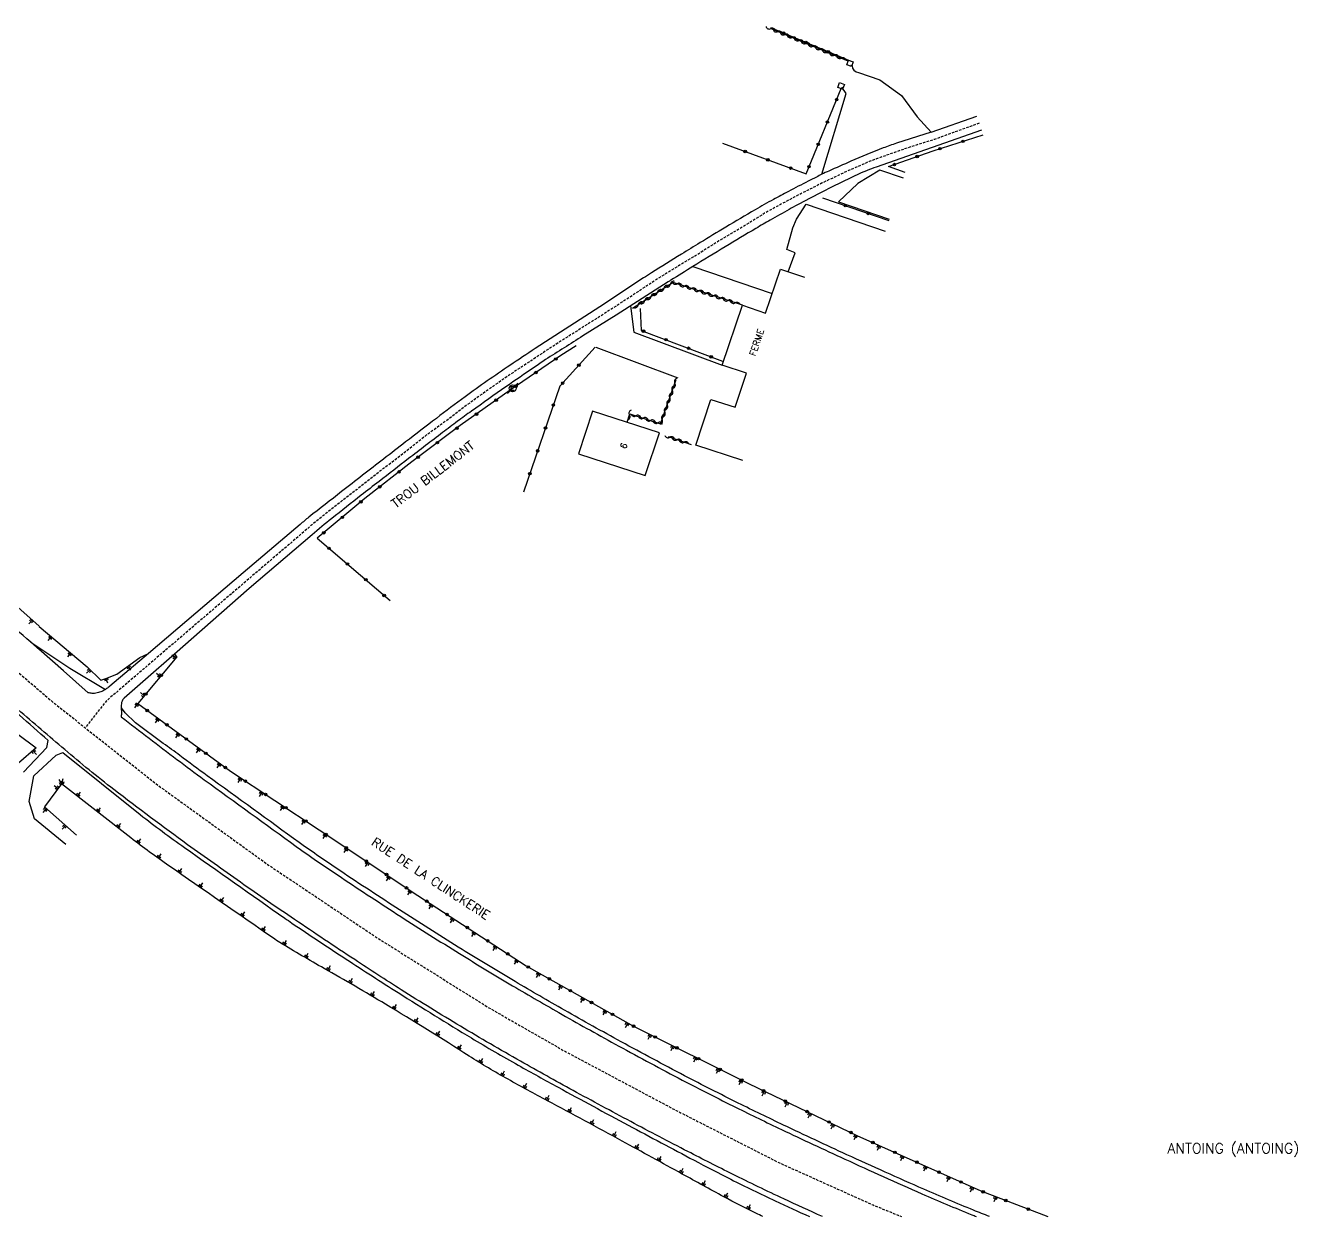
# Model space of a CAD drawing. Header units: millimetres. Extents: x 84996 to 86000, y 140000 to 140615.
# Drawn here: x 85235.2 to 85485.1, y 140000 to 140234.1 of the extents above; entities that cross this region are included whole.
import ezdxf
from ezdxf.enums import TextEntityAlignment as Align

# ---------------------------------------------------------------- set-up
doc = ezdxf.new("R2010")
doc.units = ezdxf.units.MM
doc.linetypes.add('DASHED', pattern=[0.75, 0.5, -0.25])
doc.layers.get('0').update_dxf_attribs({"linetype": 'CONTINUOUS'})
for name, color, linetype in [('W0001', 6, 'DASHED'), ('W0008', 7, 'CONTINUOUS'), ('W0100', 7, 'CONTINUOUS'), ('W0112', 1, 'DASHED'), ('W0211', 2, 'CONTINUOUS'), ('W0310', 3, 'CONTINUOUS'), ('W0322', 7, 'CONTINUOUS'), ('W0471', 7, 'CONTINUOUS'), ('W0980', 7, 'CONTINUOUS'), ('W0984', 7, 'CONTINUOUS'), ('W0989', 7, 'CONTINUOUS'), ('W0991', 7, 'CONTINUOUS')]:
    doc.layers.add(name, color=color, linetype=linetype)
doc.styles.get("Standard").update_dxf_attribs({"font": 'romans.shx', "width": 0.85})

# ---------------------------------------------------------------- blocks, each defined once
blk = doc.blocks.new('t310o')
at = {"color": 0, "linetype": 'Continuous'}
for centre, start, end in [((-0.5, 0.38), 216.8699, 323.1304), ((0.5, -0.37), 36.8699, 143.1303)]:
    blk.add_arc(centre, 0.625, start, end, dxfattribs=at)
blk = doc.blocks.new('t322o')
at = {"color": 0, "linetype": 'Continuous'}
for radius in [0.25, 0.15]:
    blk.add_circle((0, 0), radius, dxfattribs=at)
blk = doc.blocks.new('t211o')
at = {"color": 0, "linetype": 'Continuous'}
for p, q in [((-0.29, 0.5), (-0.29, 0)), ((0, 1), (0, 0)), ((0.29, 0.5), (0.29, 0))]:
    blk.add_line(p, q, dxfattribs=at)
blk = doc.blocks.new('t112o')
at = {"color": 0, "linetype": 'Continuous'}
for p, q in [((-0.5, 0.5), (0.5, 0.5)), ((-0.5, -0.5), (-0.5, 0.5)), ((0.5, 0.5), (0.5, -0.5)), ((0.5, -0.5), (-0.5, -0.5))]:
    blk.add_line(p, q, dxfattribs=at)
blk = doc.blocks.new('T471')
for p, q in [((-0.333334, 0.333334), (-0.333334, -0.333334)), ((-0.333334, 0.333334), (0.333334, 0.333334)), ((-0.333334, 0), (0, 0)), ((0.500001, 0.500001), (1.000002, 1.000002)), ((-0.500001, -0.500001), (-1.000002, -1.000002)), ((-0.333334, -0.333334), (0.333334, -0.333334))]:
    blk.add_line(p, q)
blk.add_ellipse((0, 0), major_axis=(0.471405, 0.471405), ratio=1, start_param=5.4977871438, end_param=11.780972451)

msp = doc.modelspace()

# ---------------------------------------------------------------- linework, layer by layer
at = {"layer": 'W0001', "flags": 128}
for points in [[(85103.61, 140225.31), (85138.21, 140192.99), (85184.86, 140150.65), (85220.99, 140118.05), (85240.64, 140101.1), (85261.43, 140084.66), (85282.81, 140069.22), (85304.67, 140054.57), (85326.28, 140041.04), (85341.34, 140032.42), (85363.08, 140020.86), (85383.35, 140010.56), (85401.76, 140002.28), (85407.33, 140000)], [(85422.61, 140214.88), (85413.81, 140211.69), (85408.99, 140210.18), (85404.96, 140208.78), (85400.99, 140207.33), (85396.51, 140205.37), (85391.64, 140203.07), (85386.42, 140200.43), (85383.9, 140199.08), (85380.43, 140197.18), (85376.23, 140194.55), (85371.47, 140191.76), (85367.72, 140189.35), (85363.75, 140186.95), (85358.6, 140183.76), (85354.12, 140180.79), (85349.19, 140177.6), (85342.34, 140173.26), (85338.15, 140170.58), (85334.79, 140168.34), (85330.53, 140165.54), (85326.84, 140162.97), (85324.21, 140161.12), (85321.46, 140159.11), (85317.88, 140156.37), (85314, 140153.54), (85309.53, 140150.01), (85304.71, 140146.32), (85300.4, 140142.91), (85297.43, 140140.67), (85294.52, 140138.38), (85291.17, 140135.64), (85286.86, 140131.94), (85274.01, 140120.94), (85251.17, 140101.36), (85246.99, 140096.07)]]:
    msp.add_lwpolyline(points, dxfattribs=at)
at = {"layer": 'W0008', "flags": 128}
for points in [[(85397.37, 140226.32), (85397.65, 140226.22, 0.412979), (85398.91, 140224.87), (85403.07, 140223.43), (85407.34, 140220.31), (85410.41, 140216.14), (85413.19, 140213.09), (85422.13, 140216.24)], [(85391.81, 140000, -0.002451), (85384.24, 140003.47, -0.006661), (85374.17, 140008.32, -0.003837), (85365.38, 140012.78, -0.002981), (85354.15, 140018.67, -0.003041), (85342.82, 140024.78, -0.003313), (85332.49, 140030.53, -0.006458), (85320.72, 140037.39, -0.006422), (85309.06, 140044.58, -0.004196), (85299.93, 140050.49, -0.003214), (85288.13, 140058.37, -0.00374), (85277.51, 140065.69, -0.003777), (85267.11, 140073.09, -0.008294), (85252.63, 140083.92, -0.012032), (85242.96, 140091.78, -0.000803), (85233.78, 140099.64, -0.000679), (85222.97, 140108.97, -0.000254), (85206.4, 140123.3, -0.002915), (85204.97, 140124.56, -0.002405), (85200.76, 140128.32, -0.000845), (85188.88, 140139.11), (85158.31, 140166.93), (85126.98, 140195.42), (85099.63, 140220.74)], [(85423.09, 140213.51), (85402.35, 140206.25, 0.024304), (85398.88, 140204.85, 0.01079), (85391.31, 140201.14, 0.002193), (85386.91, 140198.84, 0.005836), (85385.28, 140197.95, 0.002959), (85381.54, 140195.84, 0.003905), (85378.74, 140194.2, 0.002057), (85372.73, 140190.6, 0.001929), (85366.35, 140186.7, 0.000482), (85362.04, 140184.04, 0.003771), (85361.49, 140183.69), (85351.3, 140177.17), (85344.77, 140173.08, -0.005873), (85341.09, 140170.74, 0.005914), (85337.44, 140168.41, 0.005196), (85335.18, 140166.9, 0.002094), (85329.64, 140163.07, 0.002621), (85322.87, 140158.3, 0.006373), (85320.12, 140156.29, 0.001892), (85317.2, 140154.08, 0.000824), (85310.52, 140148.96, 0.000529), (85304.71, 140144.48, 0.000873), (85301.19, 140141.76, 0.00457), (85295.41, 140137.18, 0.006747), (85291.57, 140133.99), (85279.21, 140123.44), (85264.51, 140110.53), (85258.82, 140105.58), (85254.63, 140101.89, 0.130052), (85254.23, 140101.31, 0.083164), (85254.05, 140100.22, 0.017077), (85254.07, 140099.64, -0.015242), (85254.1, 140098.98, -0.012308), (85254.09, 140098.69, -0.007428), (85254.07, 140098.22)], [(85413.19, 140213.09), (85406.34, 140210.94, 0.018204), (85403.72, 140210.01, 0.00744), (85397.42, 140207.4, 0.00326), (85393.05, 140205.48, 0.010442), (85391.7, 140204.85, 0.001774), (85390.62, 140204.3, 0.00119), (85389.02, 140203.48, 0.002591), (85385.13, 140201.47, 0.003389), (85382.18, 140199.89, 0.006976), (85378.6, 140197.88, 0.004256), (85372.81, 140194.45, 0.001298), (85367.79, 140191.41, 0.001756), (85364.1, 140189.13, 0.001598), (85358.24, 140185.48, 0.00587), (85356.66, 140184.46), (85348.06, 140178.76), (85335.4, 140170.6, 0.003252), (85330.42, 140167.28, 0.003611), (85325.97, 140164.23, 0.006623), (85321.6, 140161.11, 0.005048), (85315.97, 140156.87, 0.000416), (85309.93, 140152.23, 0.000577), (85305.59, 140148.87, 0.000222), (85301.47, 140145.68, 0.000221), (85297.34, 140142.47, 0.002417), (85290.93, 140137.45, 0.00879), (85289.2, 140136.02), (85278.05, 140126.53), (85259.4, 140110.67), (85251.84, 140104.24, -0.03335), (85251.18, 140103.75, -0.025446), (85250.25, 140103.21, -0.052184), (85249.82, 140103.05, -0.023424), (85248.82, 140102.83, -0.065685), (85248.34, 140102.81, -0.040793), (85247.58, 140102.95), (85242.71, 140107.28), (85237.89, 140111.5, 0.000325), (85236.28, 140112.9, 0.000101), (85224.63, 140123.07, -0.000533)], [(85254.07, 140098.23, 0.002444), (85265.01, 140089.85, 0.005043), (85270.38, 140085.86, 0.000228), (85288.45, 140072.73, 0.003789), (85289.55, 140071.95, 0.005991), (85297.34, 140066.61, 0.004074), (85308.96, 140058.99, 0.004384), (85320.5, 140051.7, 0.004901), (85330.95, 140045.37, 0.004595), (85340.67, 140039.73, 0.004054), (85351.8, 140033.52, 0.004496), (85364.27, 140026.84, 0.005355), (85374.85, 140021.45, 0.004358), (85383.76, 140017.11, 0.003138), (85396.22, 140011.29, 0.00451), (85411.33, 140004.5, 0.007019), (85421.14, 140000.36, 0.000561), (85422.04, 140000)]]:
    msp.add_lwpolyline(points, format="xyb", dxfattribs=at)
for points in [[(85391.7, 140204.85), (85396.47, 140220.72), (85395.6, 140221.95)], [(85407.71, 140204.1), (85403.09, 140205.68), (85398.76, 140203.01), (85394.99, 140199.42), (85404.94, 140196.01)], [(85385.1, 140185.68), (85386.47, 140189.43), (85384.83, 140190.04), (85386.01, 140194.3), (85386.72, 140196.04), (85388.63, 140198.97), (85404.14, 140193.66)], [(85366.35, 140186.7), (85381.96, 140181.43)], [(85354.13, 140178.98), (85354.73, 140173.83), (85372.11, 140167.31)], [(85363.5, 140164.77), (85347.35, 140170.8)]]:
    msp.add_lwpolyline(points, dxfattribs=at)
at = {"layer": 'W0100', "flags": 128}
msp.add_lwpolyline([(85376.15, 140148.62), (85366.97, 140151.62), (85369.9, 140160.61), (85374.69, 140159.06), (85376.88, 140165.76), (85372.11, 140167.31), (85376.09, 140179.1), (85380.65, 140177.56), (85383.57, 140186.2), (85388.31, 140184.6)], dxfattribs=at)
msp.add_lwpolyline([(85357.02, 140145.66), (85359.78, 140154.05), (85346.67, 140158.31), (85343.91, 140149.92)], close=True, dxfattribs=at)
at = {"layer": 'W0211', "flags": 128}
for points in [[(85111.89, 140232.75), (85139.68, 140205.49), (85162.34, 140185.06), (85195.95, 140153.71), (85210.99, 140139.95), (85225.39, 140127.18), (85237.95, 140116.01)], [(85237.97, 140115.99), (85247.39, 140108.06), (85250.06, 140105.4), (85251.07, 140105.78), (85253.22, 140106.61), (85257.69, 140109.89), (85259.4, 140110.67)], [(85236.28, 140112.9), (85243.98, 140107.77), (85250.97, 140103.61)], [(85264.51, 140110.53), (85264.98, 140110.01)], [(85219.3, 140105.52), (85237.34, 140092.13), (85233.91, 140089.1)]]:
    msp.add_lwpolyline(points, dxfattribs=at)
for points in [[(85234.9, 140087.33), (85239.48, 140092.18), (85239.69, 140093.59, 0.001945), (85228.4, 140103.5, 0.003807)], [(85424.62, 140000, -0.001951), (85421.5, 140001.25, -0.007019), (85411.72, 140005.38, -0.00451), (85396.62, 140012.16, -0.003138), (85384.17, 140017.98, -0.004358), (85375.27, 140022.3, -0.005355), (85364.71, 140027.69, -0.004496), (85352.26, 140034.36, -0.004054), (85341.14, 140040.56, -0.004595), (85331.44, 140046.19, -0.004901), (85321.01, 140052.52, -0.004384), (85309.48, 140059.8, -0.004074), (85297.88, 140067.41, -0.005991), (85290.1, 140072.74, -0.003789), (85289.02, 140073.51, -0.000228), (85270.94, 140086.64, -0.005043), (85265.59, 140090.61, 0.009701), (85262.33, 140092.99), (85256.88, 140097.01), (85254.85, 140098.99), (85254.13, 140099.96)], [(85243.16, 140073.14), (85237, 140078.2), (85236, 140081.59), (85236.89, 140086.63), (85241.26, 140090.68), (85242.6, 140091.23), (85257.8, 140079, 0.012304), (85266.5, 140072.53, 0.000353), (85286.2, 140058.64, 0.005025), (85287.59, 140057.68, 0.003417), (85298.26, 140050.59, 0.0036), (85308.47, 140044.01, 0.005296), (85322.85, 140035.1, 0.008397), (85332.07, 140029.74, 0.002838), (85339.89, 140025.41, 0.001619), (85353.67, 140017.96, 0.001752), (85366.59, 140011.08, 0.00315), (85373.82, 140007.33, 0.009986), (85382.53, 140003.09, 0.002359), (85389.29, 140000)], [(85380.11, 140000, -0.000302), (85378.76, 140000.65, -0.011526), (85372.45, 140003.88, -0.002118), (85364.27, 140008.36, 0.001463), (85352.44, 140014.85, 0.002014), (85337.8, 140022.76, -0.003805), (85330.06, 140026.98, -0.015897), (85322.4, 140031.55, 0.007346), (85305.99, 140041.73, 0.006602), (85293.95, 140048.74, -0.009082), (85285.23, 140053.88, -0.013531), (85283.95, 140054.71, -0.000831), (85263.42, 140068.95, -0.01107), (85255.93, 140074.41), (85242.35, 140085.04), (85239, 140080.51), (85245.26, 140074.98)]]:
    msp.add_lwpolyline(points, format="xyb", dxfattribs=at)
at = {"layer": 'W0310', "flags": 128}
for points in [[(85396.87, 140227.1), (85381.63, 140233.49)], [(85376.09, 140179.1), (85362.47, 140183.59), (85354.5, 140178.46)], [(85353.44, 140156.11), (85353.98, 140157.76), (85360.02, 140155.81), (85363.1, 140164.5)], [(85366.06, 140151.66), (85361.58, 140153.26)]]:
    msp.add_lwpolyline(points, dxfattribs=at)
at = {"layer": 'W0322', "flags": 128}
for points in [[(85397.33, 140227.09), (85381.69, 140233.64)], [(85372.18, 140210.97), (85388.6, 140204.94), (85395.5, 140221.69)], [(85408.09, 140205.2), (85404.77, 140206.34), (85413.59, 140209.44), (85423.41, 140212.61)], [(85391.81, 140200.23), (85404.86, 140195.76)], [(85355.98, 140178.47), (85356.23, 140174.17), (85372.17, 140168.14)], [(85343.43, 140171.13), (85340.42, 140169.22), (85330.44, 140162.4), (85320.67, 140155.44), (85311.12, 140148.3), (85301.91, 140141.11), (85292.56, 140133.3), (85306.9, 140121.07)], [(85347.14, 140170.87), (85340.23, 140163.19), (85333.09, 140142.35)], [(85264.98, 140110.01), (85257.34, 140100.82), (85275.5, 140087.53), (85292.98, 140076.02), (85312.32, 140063.12), (85333.62, 140049.28), (85354.67, 140037.43), (85377.44, 140026.06), (85398.59, 140015.96), (85422.94, 140005.04), (85436.07, 140000)]]:
    msp.add_lwpolyline(points, dxfattribs=at)

# ---------------------------------------------------------------- block references
at = {"layer": 'W0112'}
for p, rotation in [((85397.22, 140226.64), 340.5267922177783), ((85395.48, 140222.22), 249.4047860091082)]:
    msp.add_blockref('t112o', p, dxfattribs=dict(at, rotation=rotation))
at = {"layer": 'W0211'}
for p, rotation in [((85236.57, 140117.23), 138.3532778665465), ((85240.36, 140113.97), 139.9184835997499), ((85244.19, 140110.75), 139.9184835997468), ((85255.39, 140108.2), 216.2007125959104), ((85264.8, 140109.79), 50.23601514988064), ((85247.97, 140107.48), 135.0801227921175), ((85251.07, 140105.78), 201.0484074321124), ((85261.79, 140106.17), 50.23601515094241), ((85257.34, 140100.82), 143.8116569383045), ((85258.59, 140102.33), 50.23601515100792), ((85261.37, 140097.87), 143.81165693808), ((85265.41, 140094.92), 143.8116569381679), ((85236.73, 140091.59), 221.5156961831271), ((85269.44, 140091.96), 143.8116569381779), ((85273.48, 140089.01), 143.8116569382524), ((85242.35, 140085.04), 30.62955771366205), ((85242.35, 140085.04), 344.8437835408006), ((85277.58, 140086.16), 146.6335500451626), ((85241.68, 140084.14), 53.52244480019091), ((85245.4, 140082.65), 321.9508964543599), ((85281.76, 140083.41), 146.6335500451039), ((85239.37, 140080.19), 138.5094123166102), ((85249.34, 140079.56), 321.9508964544301), ((85285.93, 140080.66), 146.6335500451752), ((85243.11, 140076.87), 138.5094123166313), ((85253.28, 140076.48), 321.9508964543654), ((85290.11, 140077.91), 146.6335500451218), ((85257.23, 140073.42), 323.0803686386123), ((85294.28, 140075.15), 146.2954649487289), ((85261.26, 140070.47), 324.448592057266), ((85298.44, 140072.38), 146.2954649487373), ((85265.36, 140067.6), 325.1875753976497), ((85302.6, 140069.6), 146.2954649487075), ((85306.76, 140066.83), 146.2954649486572), ((85269.47, 140064.74), 325.2256922109663), ((85310.92, 140064.05), 146.295464948683), ((85273.57, 140061.89), 325.2638090244329), ((85315.1, 140061.31), 146.9915978910711), ((85277.68, 140059.05), 325.3019258377627), ((85319.29, 140058.59), 146.9915978910176), ((85281.8, 140056.2), 325.3400426513811), ((85323.49, 140055.87), 146.9915978909852), ((85285.96, 140053.43), 328.63559115879), ((85290.25, 140050.87), 329.6636136806192), ((85327.68, 140053.14), 146.9915978909853), ((85294.59, 140048.38), 330.4631908159558), ((85331.87, 140050.42), 146.9915978909449), ((85298.93, 140045.9), 329.9199198410014), ((85336.16, 140047.85), 150.6192760704946), ((85303.24, 140043.37), 329.3766488660792), ((85340.52, 140045.4), 150.619276070611), ((85307.53, 140040.8), 328.8720978894231), ((85344.87, 140042.95), 150.6192760706672), ((85311.8, 140038.2), 328.4362939614707), ((85349.23, 140040.49), 150.6192760707846), ((85316.05, 140035.57), 328.0004900339612), ((85353.59, 140038.04), 150.6192760706282), ((85358.03, 140035.75), 153.4693709573008), ((85320.28, 140032.9), 327.5646861065114), ((85362.51, 140033.52), 153.4693709573309), ((85324.51, 140030.23), 328.3605060279031), ((85366.98, 140031.29), 153.4693709571563), ((85328.81, 140027.68), 330.4008421976131), ((85371.45, 140029.05), 153.4693709570907), ((85333.18, 140025.26), 331.3410254306146), ((85375.93, 140026.82), 153.4693709571574), ((85337.58, 140022.88), 331.8359266567997), ((85380.43, 140024.64), 154.4682196378444), ((85341.99, 140020.52), 331.7289505285363), ((85384.94, 140022.48), 154.4682196379462), ((85346.39, 140018.14), 331.5902278046815), ((85389.45, 140020.33), 154.4682196378428), ((85350.78, 140015.76), 331.4515050808513), ((85393.96, 140018.17), 154.4682196378319), ((85398.47, 140016.02), 154.4682196379635), ((85355.17, 140013.36), 331.3217671152549), ((85403.03, 140013.97), 155.8380281397115), ((85359.56, 140010.96), 331.1974915760563), ((85407.6, 140011.92), 155.8380281398213), ((85363.93, 140008.55), 331.0732160371804), ((85412.16, 140009.87), 155.8380281398082), ((85368.31, 140006.14), 331.303894389836), ((85416.72, 140007.83), 155.8380281397015), ((85421.28, 140005.78), 155.8380281399032), ((85372.71, 140003.75), 331.6572879730444), ((85425.91, 140003.9), 159.01002239658), ((85377.14, 140001.44), 333.5197055461062)]:
    msp.add_blockref('t211o', p, dxfattribs=dict(at, rotation=rotation))
at = {"layer": 'W0310'}
for p, rotation in [((85381.66, 140233.48), 157.2527718318168), ((85383.04, 140232.9), 157.2527718318168), ((85384.42, 140232.32), 157.2527718318168), ((85385.81, 140231.74), 157.2527718318168), ((85387.19, 140231.16), 157.2527718318168), ((85388.57, 140230.58), 157.2527718318168), ((85389.96, 140230), 157.2527718318168), ((85391.34, 140229.42), 157.2527718318168), ((85392.72, 140228.84), 157.2527718318168), ((85394.11, 140228.26), 157.2527718318168), ((85395.49, 140227.68), 157.2527718318168), ((85361.92, 140183.24), 212.7978923985662), ((85363.27, 140183.33), 161.7564051327232), ((85364.69, 140182.86), 161.7564051327232), ((85358.13, 140180.8), 212.7978923985662), ((85359.39, 140181.62), 212.7978923985662), ((85360.66, 140182.43), 212.7978923985662), ((85366.12, 140182.39), 161.7564051327232), ((85367.54, 140181.92), 161.7564051327232), ((85368.97, 140181.45), 161.7564051327232), ((85370.39, 140180.98), 161.7564051327232), ((85371.82, 140180.51), 161.7564051327232), ((85355.61, 140179.18), 212.7978923985662), ((85356.87, 140179.99), 212.7978923985662), ((85373.24, 140180.04), 161.7564051327232), ((85374.67, 140179.57), 161.7564051327232), ((85362.33, 140162.34), 70.4311662915757), ((85362.84, 140163.75), 70.4311662915757), ((85361.83, 140160.92), 70.4311662915757), ((85353.91, 140157.54), 72.0003919758913), ((85360.83, 140158.1), 70.4311662915757), ((85361.33, 140159.51), 70.4311662915757), ((85355.18, 140157.37), 342.1164944734323), ((85356.61, 140156.91), 342.1164944734323), ((85358.04, 140156.45), 342.1164944734323), ((85359.47, 140155.99), 342.1164944734323), ((85360.32, 140156.68), 70.4311662915757), ((85361.82, 140153.18), 160.350356021274), ((85363.24, 140152.67), 160.350356021274), ((85364.65, 140152.17), 160.350356021274)]:
    msp.add_blockref('t310o', p, dxfattribs=dict(at, rotation=rotation))
at = {"layer": 'W0322'}
for p, rotation in [((85384.19, 140232.6), 157.252771831828), ((85388.57, 140230.76), 157.252771831828), ((85392.95, 140228.92), 157.252771831828), ((85394.6, 140219.51), 67.628962396645), ((85392.79, 140215.12), 67.628962396645), ((85390.99, 140210.72), 67.628962396645), ((85419.43, 140211.33), 17.88868614414968), ((85376.64, 140209.33), 339.8316539827943), ((85410.42, 140208.33), 19.36708997061446), ((85414.91, 140209.87), 17.88868614414968), ((85381.1, 140207.69), 339.8316539827943), ((85385.56, 140206.06), 339.8316539827943), ((85389.18, 140206.33), 67.628962396645), ((85405.94, 140206.75), 19.36708997061446), ((85396.3, 140198.69), 341.1031512273957), ((85400.8, 140197.15), 341.1031512273957), ((85356.65, 140174.02), 339.2735197206221), ((85361.09, 140172.33), 339.2735197206221), ((85365.53, 140170.65), 339.2735197206221), ((85339.45, 140168.55), 214.3322680334838), ((85369.97, 140168.97), 339.2735197206221), ((85335.52, 140165.87), 214.3322680334838), ((85343.96, 140167.34), 228.0146654268133), ((85331.6, 140163.19), 214.3322680334838), ((85340.79, 140163.81), 228.0146654268133), ((85327.72, 140160.46), 215.4529686344297), ((85338.96, 140159.49), 251.0800781167138), ((85323.85, 140157.7), 215.4529686344297), ((85319.99, 140154.93), 216.7788452007817), ((85337.42, 140154.99), 251.0800781167138), ((85316.18, 140152.09), 216.7788452007817), ((85335.88, 140150.5), 251.0800781167138), ((85312.38, 140149.24), 216.7788452007817), ((85308.62, 140146.35), 217.9629045298968), ((85334.34, 140146.01), 251.0800781167138), ((85304.87, 140143.43), 217.9629045298968), ((85301.15, 140140.48), 219.8828572003733), ((85297.5, 140137.43), 219.8828572003733), ((85293.86, 140134.39), 219.8828572003733), ((85294.88, 140131.32), 319.560038203316), ((85298.5, 140128.24), 319.560038203316), ((85302.11, 140125.16), 319.560038203316), ((85305.73, 140122.07), 319.560038203316), ((85261.95, 140106.36), 230.236015151084), ((85258.91, 140102.71), 230.236015151084), ((85259.18, 140099.47), 323.8116569382428), ((85263.02, 140096.66), 323.8116569382428), ((85266.85, 140093.86), 323.8116569382428), ((85270.69, 140091.05), 323.8116569382428), ((85274.52, 140088.25), 323.8116569382428), ((85278.45, 140085.59), 326.6335500452075), ((85282.42, 140082.97), 326.6335500452075), ((85286.39, 140080.36), 326.6335500452075), ((85290.35, 140077.75), 326.6335500452075), ((85294.31, 140075.13), 326.2954649486915), ((85298.27, 140072.49), 326.2954649486915), ((85302.22, 140069.86), 326.2954649486915), ((85306.17, 140067.22), 326.2954649486915), ((85310.12, 140064.59), 326.2954649486915), ((85314.09, 140061.97), 326.9915978910763), ((85318.07, 140059.38), 326.9915978910763), ((85322.05, 140056.8), 326.9915978910763), ((85326.04, 140054.21), 326.9915978910763), ((85330.02, 140051.62), 326.9915978910763), ((85334.02, 140049.06), 330.6192760706328), ((85338.16, 140046.73), 330.6192760706328), ((85342.3, 140044.4), 330.6192760706328), ((85346.44, 140042.07), 330.6192760706328), ((85350.57, 140039.74), 330.6192760706328), ((85354.71, 140037.41), 333.4693709572197), ((85358.96, 140035.29), 333.4693709572197), ((85363.21, 140033.17), 333.4693709572197), ((85367.46, 140031.04), 333.4693709572197), ((85371.71, 140028.92), 333.4693709572197), ((85375.96, 140026.8), 333.4693709572197), ((85380.24, 140024.73), 334.4682196379581), ((85384.52, 140022.68), 334.4682196379581), ((85388.81, 140020.63), 334.4682196379581), ((85393.1, 140018.58), 334.4682196379581), ((85397.38, 140016.54), 334.4682196379581), ((85401.7, 140014.56), 335.8380281398204), ((85406.04, 140012.62), 335.8380281398204), ((85410.37, 140010.68), 335.8380281398204), ((85414.7, 140008.73), 335.8380281398204), ((85419.04, 140006.79), 335.8380281398204), ((85423.38, 140004.87), 339.0100223965441), ((85427.82, 140003.17), 339.0100223965441), ((85432.25, 140001.46), 339.0100223965441)]:
    msp.add_blockref('t322o', p, dxfattribs=dict(at, rotation=rotation))
at = {"layer": 'W0471'}
msp.add_blockref('T471', (85330.95, 140162.78), dxfattribs=at)

# ---------------------------------------------------------------- texts
at = {"layer": 'W0980'}
msp.add_text('ANTOING (ANTOING)', height=2, dxfattribs=at).set_placement((85472.54, 140013.28), align=Align.MIDDLE)
at = {"layer": 'W0984'}
msp.add_text('FERME', height=1.25, rotation=71.325, dxfattribs=at).set_placement((85378.9, 140171.79), align=Align.MIDDLE)
at = {"layer": 'W0989'}
for s, rotation, p in [('TROU BILLEMONT', 37.542, (85315.26, 140145.85)), ('RUE DE LA CLINCKERIE', 326.7221, (85314.89, 140066.44))]:
    msp.add_text(s, height=1.75, rotation=rotation, dxfattribs=at).set_placement(p, align=Align.MIDDLE)
at = {"layer": 'W0991'}
msp.add_text('6', height=1.25, rotation=71.7753, dxfattribs=at).set_placement((85352.77, 140151.47), align=Align.MIDDLE)

doc.saveas('drawing.dxf')
